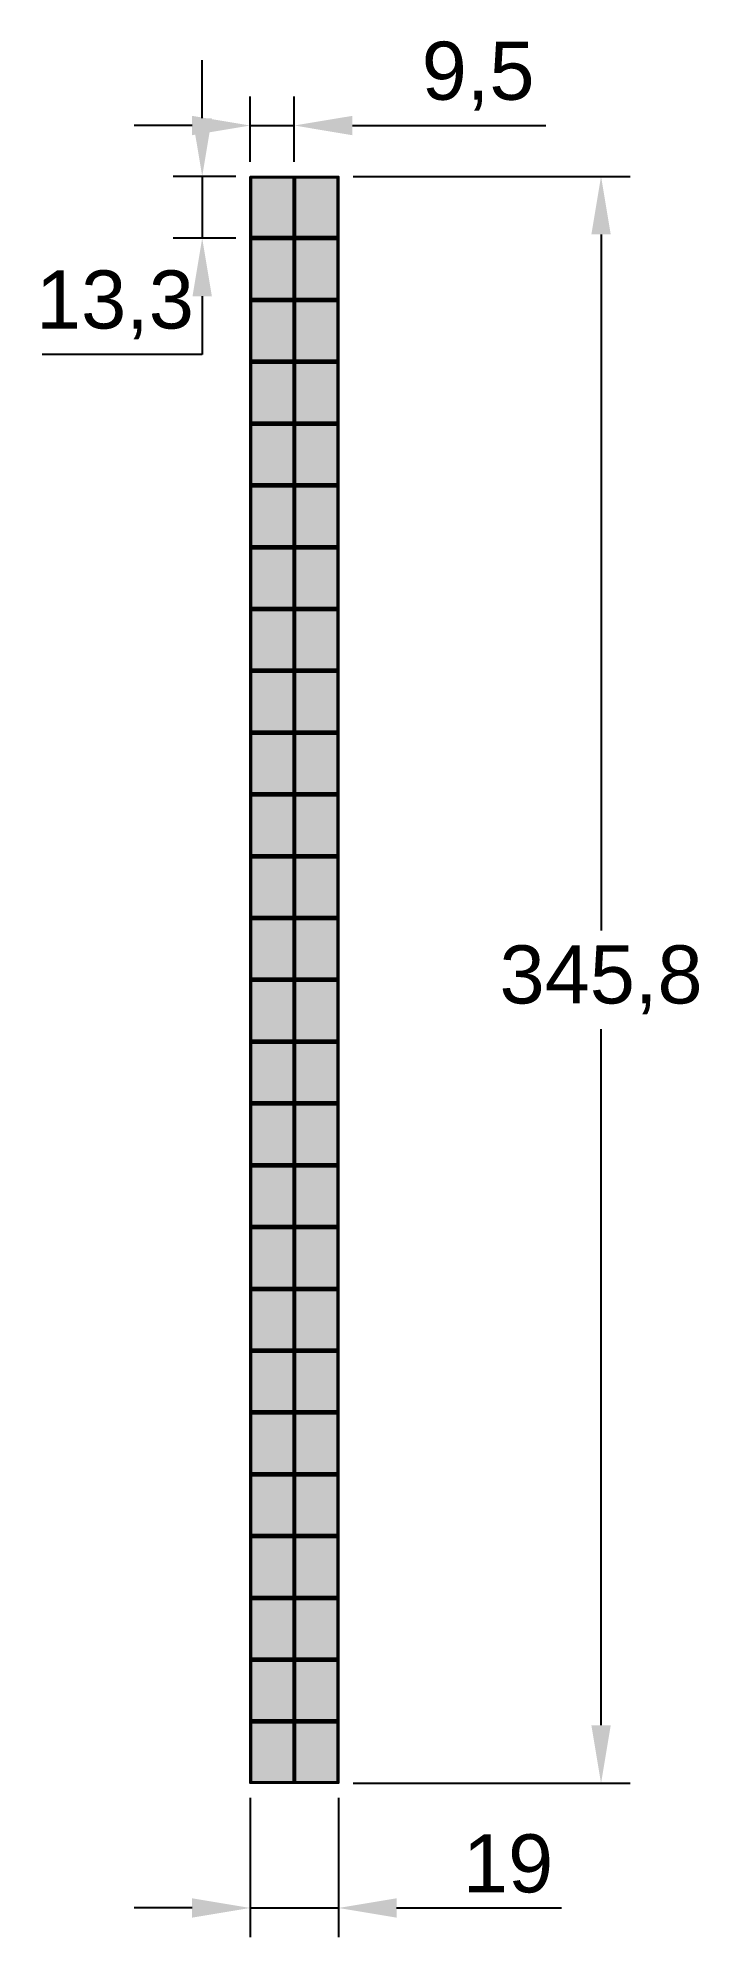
# Model space of a CAD drawing. Header units: millimetres. Extents: x 2645 to 2787, y 2453 to 2862.
import ezdxf

# ---------------------------------------------------------------- set-up
doc = ezdxf.new("R2010")
doc.units = ezdxf.units.MM
doc.styles.get("Standard").update_dxf_attribs({"font": 'arial.ttf'})
doc.dimstyles.new('ISO-25', dxfattribs={"dimscale": 5, "dimtxt": 2.5, "dimasz": 2.5, "dimexe": 1.25, "dimexo": 0.625, "dimtad": 1, "dimtih": 1, "dimtoh": 1, "dimtxsty": 'Standard', "dimcen": 2.5, "dimadec": 0, "dimazin": 0, "dimtfac": 1, "dimtmove": 0, "dimatfit": 3, "dimfxl": 1, "dimarcsym": 0})

# ---------------------------------------------------------------- blocks, each defined once
blk = doc.blocks.new('*U1')
h = blk.add_hatch(color=256)
h.set_gradient(color1=(122, 175, 223), color2=(122, 175, 223), tint=1)
h.paths.add_polyline_path([(4.75, 6.65), (-4.75, 6.65), (-4.75, -6.65), (4.75, -6.65)])
h.paths.add_polyline_path([(4.5, -6.4), (-4.5, -6.4), (-4.5, 6.4), (4.5, 6.4)], flags=16)
h = blk.add_hatch(color=256)
h.set_gradient(color1=(41, 49, 137), color2=(41, 49, 137), tint=1)
h.paths.add_polyline_path([(-4.75, -6.65), (4.75, -6.65), (4.75, 6.65), (-4.75, 6.65)])
h.paths.add_polyline_path([(-4.5, 6.4), (4.5, 6.4), (4.5, -6.4), (-4.5, -6.4)], flags=16)
h = blk.add_hatch(color=256)
h.set_gradient(color1=(215, 235, 210), color2=(215, 235, 210), tint=1)
h.paths.add_polyline_path([(-4.5, -6.4), (4.5, -6.4), (4.5, 6.4), (-4.5, 6.4)])
for points in [[(-4.75, 6.65), (4.75, 6.65), (4.75, -6.65), (-4.75, -6.65)], [(-4.5, 6.4), (4.5, 6.4), (4.5, -6.4), (-4.5, -6.4)]]:
    blk.add_lwpolyline(points, close=True)
blk = doc.blocks.new('*U2')
at = {"color": 0, "linetype": 'ByBlock', "lineweight": -2, "transparency": 16777216}
for p in [(0, 332.5), (9.5, 332.5), (0, 319.2), (9.5, 319.2), (0, 305.9), (9.5, 305.9), (0, 292.6), (9.5, 292.6), (0, 279.3), (9.5, 279.3), (0, 266), (9.5, 266), (0, 252.7), (9.5, 252.7), (0, 239.4), (9.5, 239.4), (0, 226.1), (9.5, 226.1), (0, 212.8), (9.5, 212.8), (0, 199.5), (9.5, 199.5), (0, 186.2), (9.5, 186.2), (0, 172.9), (9.5, 172.9), (0, 159.6), (9.5, 159.6), (0, 146.3), (9.5, 146.3), (0, 133), (9.5, 133), (0, 119.7), (9.5, 119.7), (0, 106.4), (9.5, 106.4), (0, 93.1), (9.5, 93.1), (0, 79.8), (9.5, 79.8), (0, 66.5), (9.5, 66.5), (0, 53.2), (9.5, 53.2), (0, 39.9), (9.5, 39.9), (0, 26.6), (9.5, 26.6), (0, 13.3), (9.5, 13.3), (0, 0), (9.5, 0)]:
    blk.add_blockref('*U1', p, dxfattribs=at)
blk = doc.blocks.new('*D3')
at = {"color": 0, "lineweight": -2, "transparency": 16777216}
for p, q in [((2712.81, 2831.74), (2772.44, 2831.74)), ((2766.19, 2819.24), (2766.19, 2669.48)), ((2766.19, 2498.44), (2766.19, 2648.21)), ((2712.81, 2485.94), (2772.44, 2485.94))]:
    blk.add_line(p, q, dxfattribs=at)
at = {"color": 0, "transparency": 16777216}
for points in [[(2764.1, 2819.24), (2768.27, 2819.24), (2766.19, 2831.74)], [(2764.1, 2498.44), (2768.27, 2498.44), (2766.19, 2485.94)]]:
    blk.add_solid(points, dxfattribs=at)
at = {"layer": 'Defpoints', "color": 0, "transparency": 16777216}
for p in [(2709.68, 2831.74), (2709.68, 2485.94), (2766.19, 2485.94)]:
    blk.add_point(p, dxfattribs=at)
at = {"color": 0, "transparency": 16777216, "insert": (2766.19, 2658.84), "char_height": 12.5, "attachment_point": 5}
blk.add_mtext('345,8', dxfattribs=at)
blk = doc.blocks.new('*D5')
at = {"color": 0, "lineweight": -2, "transparency": 16777216}
for p, q in [((2690.68, 2482.82), (2690.68, 2452.86)), ((2709.68, 2482.82), (2709.68, 2452.86)), ((2678.18, 2459.11), (2665.68, 2459.11)), ((2690.68, 2459.11), (2709.68, 2459.11)), ((2722.18, 2459.11), (2757.69, 2459.11))]:
    blk.add_line(p, q, dxfattribs=at)
at = {"color": 0, "transparency": 16777216}
for points in [[(2678.18, 2461.19), (2678.18, 2457.03), (2690.68, 2459.11)], [(2722.18, 2461.19), (2722.18, 2457.03), (2709.68, 2459.11)]]:
    blk.add_solid(points, dxfattribs=at)
at = {"layer": 'Defpoints', "color": 0, "transparency": 16777216}
for p in [(2690.68, 2485.94), (2709.68, 2485.94), (2709.68, 2459.11)]:
    blk.add_point(p, dxfattribs=at)
at = {"color": 0, "transparency": 16777216, "insert": (2746.18, 2468.62), "char_height": 12.5, "attachment_point": 5}
blk.add_mtext('19', dxfattribs=at)
blk = doc.blocks.new('*D7')
at = {"color": 0, "lineweight": -2, "transparency": 16777216}
for p, q in [((2690.68, 2834.87), (2690.68, 2848.93)), ((2700.18, 2834.87), (2700.18, 2848.93)), ((2678.18, 2842.68), (2665.68, 2842.68)), ((2690.68, 2842.68), (2700.18, 2842.68)), ((2712.68, 2842.68), (2754.28, 2842.68))]:
    blk.add_line(p, q, dxfattribs=at)
at = {"color": 0, "transparency": 16777216}
for points in [[(2678.18, 2844.76), (2678.18, 2840.59), (2690.68, 2842.68)], [(2712.68, 2844.76), (2712.68, 2840.59), (2700.18, 2842.68)]]:
    blk.add_solid(points, dxfattribs=at)
at = {"layer": 'Defpoints', "color": 0, "transparency": 16777216}
for p in [(2700.18, 2842.68), (2690.68, 2831.74), (2700.18, 2831.74)]:
    blk.add_point(p, dxfattribs=at)
at = {"color": 0, "transparency": 16777216, "insert": (2739.73, 2853.31), "char_height": 12.5, "attachment_point": 5}
blk.add_mtext('9,5', dxfattribs=at)
blk = doc.blocks.new('*D8')
at = {"color": 0, "lineweight": -2, "transparency": 16777216}
for p, q in [((2680.36, 2844.24), (2680.36, 2856.74)), ((2687.56, 2831.74), (2674.11, 2831.74)), ((2680.36, 2831.74), (2680.36, 2818.44)), ((2687.56, 2818.44), (2674.11, 2818.44)), ((2680.36, 2805.94), (2680.36, 2793.44)), ((2680.36, 2793.44), (2645.94, 2793.44))]:
    blk.add_line(p, q, dxfattribs=at)
at = {"color": 0, "transparency": 16777216}
for points in [[(2678.27, 2844.24), (2682.44, 2844.24), (2680.36, 2831.74)], [(2678.27, 2805.94), (2682.44, 2805.94), (2680.36, 2818.44)]]:
    blk.add_solid(points, dxfattribs=at)
at = {"layer": 'Defpoints', "color": 0, "transparency": 16777216}
for p in [(2690.68, 2831.74), (2680.36, 2818.44), (2690.68, 2818.44)]:
    blk.add_point(p, dxfattribs=at)
at = {"color": 0, "transparency": 16777216, "insert": (2661.58, 2804.08), "char_height": 12.5, "attachment_point": 5}
blk.add_mtext('13,3', dxfattribs=at)

msp = doc.modelspace()

# ---------------------------------------------------------------- block references
msp.add_blockref('*U2', (2695.431, 2492.593))

# ---------------------------------------------------------------- dimensions: what is measured, and where the dimension line sits
for base, p1, p2, picture, middle in [((2700.181, 2842.677), (2690.681, 2831.743), (2700.181, 2831.743), '*D7', (2739.731, 2853.314)), ((2709.681, 2459.111), (2690.681, 2485.943), (2709.681, 2485.943), '*D5', (2746.183, 2468.618))]:
    dim = msp.add_linear_dim(base=base, p1=p1, p2=p2, dimstyle='ISO-25')
    dim.commit()
    dim.dimension.update_dxf_attribs({"geometry": picture, "text_midpoint": middle})
for base, p1, p2, picture, middle in [((2680.355, 2818.443), (2690.681, 2831.743), (2690.681, 2818.443), '*D8', (2661.584, 2804.08)), ((2766.186, 2485.943), (2709.681, 2831.743), (2709.681, 2485.943), '*D3', (2766.186, 2658.843))]:
    dim = msp.add_linear_dim(base=base, p1=p1, p2=p2, angle=90, dimstyle='ISO-25')
    dim.commit()
    dim.dimension.update_dxf_attribs({"geometry": picture, "text_midpoint": middle})

doc.saveas('drawing.dxf')
